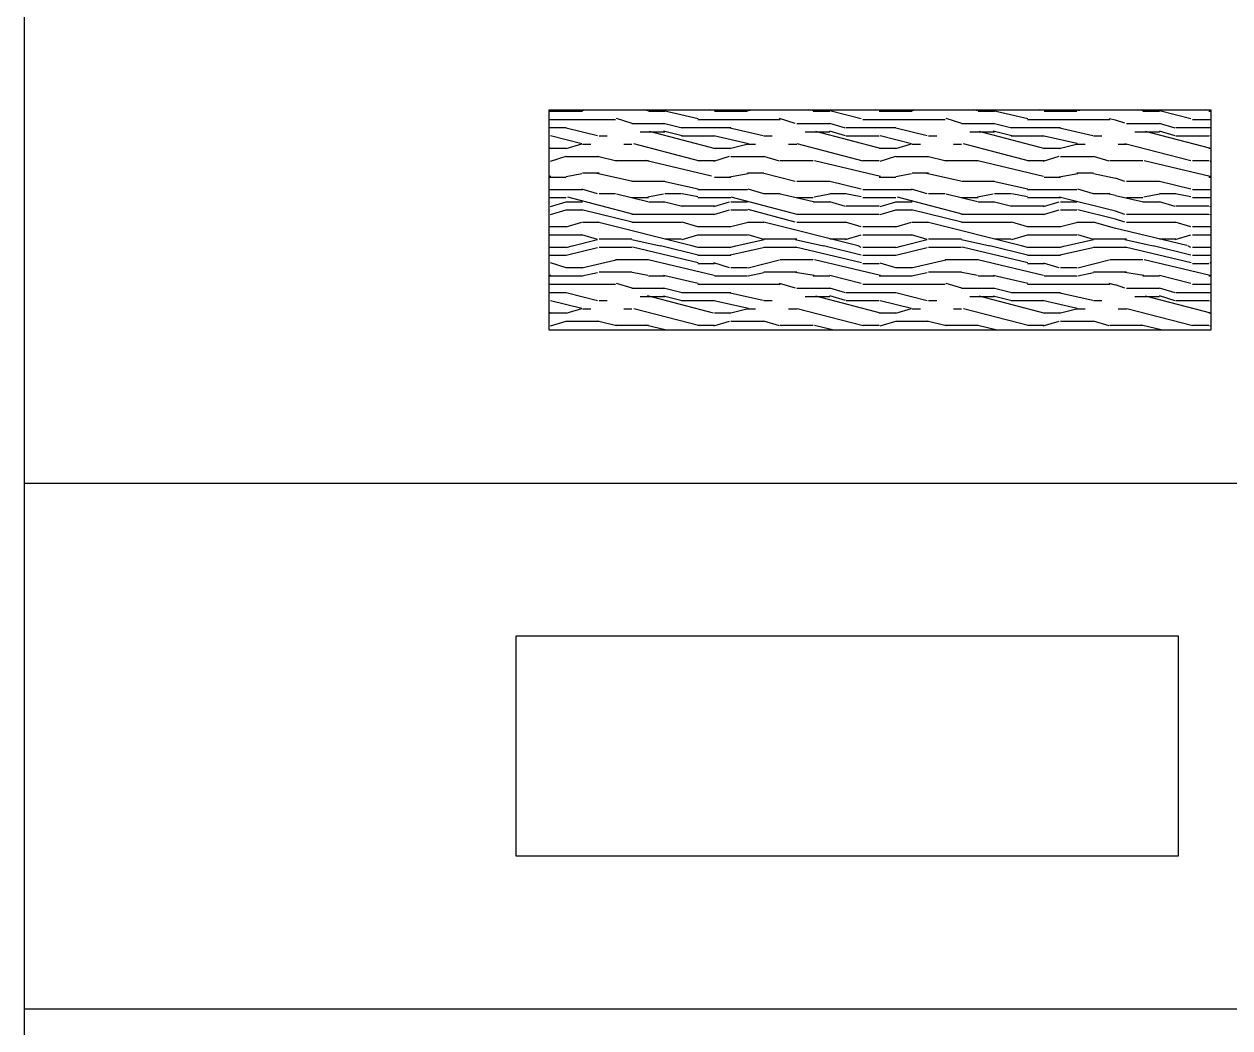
# Model space of a CAD drawing. Header units: millimetres. Extents: x -108685 to 756730, y -311791 to -113.
# Drawn here: x -44622 to -42793, y -243086 to -241563 of the extents above; entities that cross this region are included whole.
import ezdxf

# ---------------------------------------------------------------- set-up
doc = ezdxf.new("R2010")
doc.units = ezdxf.units.MM
doc.layers.add('JJ4-【节点填充】Hatch', color=250, linetype='Continuous')
doc.layers.add('XX9-【标注引线】Dim', color=44, linetype='Continuous')

msp = doc.modelspace()

# ---------------------------------------------------------------- hatches: boundary and pattern name
at = {"layer": 'JJ4-【节点填充】Hatch'}
h = msp.add_hatch(dxfattribs=at)
h.set_pattern_fill('木纹', color=256, scale=1000, pattern_type=2)
h.set_pattern_definition([(166.551384, (-57858.522, -103401.076), (-20999.999829, 5000.000326), [112.6118, -23535.855]), (165.96376, (-57610.9, -103401.08), (-1000, 500), [147.2538, -1914.299]), (165.96376, (-57358.52, -103401.08), (-1000, 500), [147.2538, -1914.299]), (165.96376, (-57110.9, -103401.08), (-1000, 500), [147.2538, -1914.299]), (164.054604, (-56968.046, -103374.886), (-5000.00002, 1499.99993), [34.6672, -7245.4427]), (165.96376, (-57853.76, -103153.46), (-1000, 500), [117.803, -1943.7497]), (165.96376, (-57601.38, -103153.46), (-1000, 500), [157.0707, -1904.482]), (165.529705, (-57353.76, -103153.457), (-28999.999872, 7500.0003742), [152.4553, -31863.165]), (165.96376, (-57101.38, -103153.46), (-1000, 500), [157.0707, -1904.482]), (164.054604, (-56968.046, -103124.886), (-5000.00002, 1499.99993), [34.6672, -7245.4427]), (153.43495, (-57853.76, -102903.46), (-7e-06, -500), [5.324, -1112.71]), (165.96376, (-57601.38, -102903.46), (-1000, 500), [9.817, -2051.7358]), (153.43495, (-57353.76, -102903.46), (-7e-06, -500), [5.324, -1112.71]), (165.96376, (-57101.38, -102903.46), (-1000, 500), [9.817, -2051.7358]), (161.56505, (-57953.76, -103365.36), (-2000, 500.00001), [15.0585, -3147.2192]), (165.96376, (-57701.38, -103365.36), (-1000, 500), [78.5353, -1983.0174]), (165.068582, (-57453.76, -103365.362), (-12999.999869, 3500.0001326), [73.9246, -15450.25]), (165.96376, (-57201.38, -103365.36), (-1000, 500), [78.5353, -1983.0174]), (165.96376, (-56968.05, -103360.6), (-1000, 500), [58.9015, -2002.6513]), (161.56505, (-57953.76, -103115.36), (-2000, 500.00001), [15.0585, -3147.2192]), (165.96376, (-57701.38, -103115.36), (-1000, 500), [78.5353, -1983.0174]), (165.068582, (-57453.76, -103115.362), (-1999.999988, 500.000029), [73.9246, -15450.25]), (165.96376, (-57201.38, -103115.36), (-1000, 500), [78.5353, -1983.0174]), (165.96376, (-56968.05, -103110.6), (-1000, 500), [58.9015, -2002.6513]), (166.607502, (-57825.189, -103296.314), (-2000.000007, 499.9999566), [102.7954, -21484.237]), (166.607502, (-57577.57, -103296.314), (-18999.9999295, 4500.0000723), [102.7954, -21484.237]), (166.607502, (-57325.189, -103296.314), (-2000.000007, 499.9999566), [102.7954, -21484.237]), (166.607502, (-57077.57, -103296.314), (-2000.000007, 499.9999566), [102.7954, -21484.237]), (166.607502, (-57825.189, -103046.314), (-18999.9999295, 4500.0000723), [102.7954, -21484.237]), (166.607502, (-57577.57, -103046.314), (-18999.9999295, 4500.0000723), [102.7954, -21484.237]), (166.607502, (-57325.189, -103046.314), (-2000.000007, 499.9999566), [102.7954, -21484.237]), (166.607502, (-57077.57, -103046.314), (-2000.000007, 499.9999566), [102.7954, -21484.237]), (165.96376, (-57853.76, -103315.36), (-1000, 500), [49.0846, -2012.4682]), (167.195733, (-57601.38, -103315.36), (-1999.999993, 500.000012), [53.7167, -11226.797]), (165.96376, (-57353.76, -103315.36), (-1000, 500), [49.0846, -2012.4682]), (167.195733, (-57101.38, -103315.36), (-1999.999993, 500.000012), [53.7167, -11226.797]), (165.96376, (-57853.76, -103065.36), (-1000, 500), [49.0846, -2012.4682]), (167.195733, (-57601.38, -103065.36), (-1999.999993, 500.000012), [53.7167, -11226.797]), (165.96376, (-57353.76, -103065.36), (-1000, 500), [49.0846, -2012.4682]), (167.195733, (-57101.38, -103065.36), (-1999.999993, 500.000012), [53.7167, -11226.797]), (161.56505, (-57953.76, -103303.46), (-2000, 500.00001), [15.0585, -3147.2192]), (167.195733, (-57701.38, -103303.457), (-8999.999968, 2000.000148), [53.7167, -11226.797]), (165.96376, (-57453.76, -103303.46), (-1000, 500), [49.0846, -2012.4682]), (167.195733, (-57201.38, -103303.457), (-8999.999968, 2000.000148), [53.7167, -11226.797]), (167.90524, (-56968.046, -103298.695), (-4999.999985, 1000.00008), [34.09, -7124.8204]), (161.56505, (-57953.76, -103053.46), (-1000.00002, 499.99992), [15.0585, -3147.2192]), (167.195733, (-57701.38, -103053.457), (-8999.999968, 2000.000148), [53.7167, -11226.797]), (165.96376, (-57453.76, -103053.46), (-1000, 500), [49.0846, -2012.4682]), (167.195733, (-57201.38, -103053.457), (-8999.999968, 2000.000148), [53.7167, -11226.797]), (167.90524, (-56968.046, -103048.695), (-1999.999996, 500.000003), [34.09, -7124.8204]), (163.300755, (-57753.76, -103322.5), (-2999.999994, 1000.00001), [24.858, -5195.2953]), (163.300755, (-57501.38, -103322.5), (-2999.999994, 1000.00001), [24.858, -5195.2953]), (163.300755, (-57253.76, -103322.5), (-2999.999994, 1000.00001), [24.858, -5195.2953]), (163.300755, (-57001.38, -103322.5), (-2999.999994, 1000.00001), [24.858, -5195.2953]), (163.300755, (-57753.76, -103072.5), (-1999.99999, 500.000024), [24.858, -5195.2953]), (163.300755, (-57501.38, -103072.5), (-1999.99999, 500.000024), [24.858, -5195.2953]), (163.300755, (-57253.76, -103072.5), (-1999.99999, 500.000024), [24.858, -5195.2953]), (163.300755, (-57001.38, -103072.5), (-1999.99999, 500.000024), [24.858, -5195.2953]), (167.47119, (-57910.903, -103401.076), (-6999.999993, 1500.00004), [43.9026, -9175.6418]), (167.47119, (-57658.52, -103401.076), (-6999.999993, 1500.00004), [43.9026, -9175.6418]), (167.47119, (-57410.903, -103401.076), (-6999.999993, 1500.00004), [43.9026, -9175.6418]), (167.47119, (-57158.52, -103401.076), (-6999.999993, 1500.00004), [43.9026, -9175.6418]), (166.607502, (-57853.76, -103165.362), (-18999.9999295, 4500.0000723), [102.7954, -21484.237]), (166.607502, (-57601.38, -103165.362), (-18999.9999295, 4500.0000723), [102.7954, -21484.237]), (166.607502, (-57353.76, -103165.362), (-18999.9999295, 4500.0000723), [102.7954, -21484.237]), (166.607502, (-57101.38, -103165.362), (-18999.9999295, 4500.0000723), [102.7954, -21484.237]), (165.96376, (-57853.76, -102915.36), (-1000, 500), [58.9015, -2002.6513]), (165.96376, (-57601.38, -102915.36), (-1000, 500), [58.9015, -2002.6513]), (165.96376, (-57353.76, -102915.36), (-1000, 500), [58.9015, -2002.6513]), (165.96376, (-57101.38, -102915.36), (-1000, 500), [58.9015, -2002.6513]), (166.607502, (-57853.76, -103177.266), (-18999.9999295, 4500.0000723), [102.7954, -21484.237]), (166.607502, (-57601.38, -103177.266), (-18999.9999295, 4500.0000723), [102.7954, -21484.237]), (166.607502, (-57353.76, -103177.266), (-18999.9999295, 4500.0000723), [102.7954, -21484.237]), (166.607502, (-57101.38, -103177.266), (-18999.9999295, 4500.0000723), [102.7954, -21484.237]), (166.607502, (-57853.76, -102927.266), (-2000.000007, 499.9999566), [102.7954, -21484.237]), (166.607502, (-57601.38, -102927.266), (-2000.000007, 499.9999566), [102.7954, -21484.237]), (166.607502, (-57353.76, -102927.266), (-2000.000007, 499.9999566), [102.7954, -21484.237]), (166.607502, (-57101.38, -102927.266), (-2000.000007, 499.9999566), [102.7954, -21484.237]), (166.607502, (-57825.189, -103196.314), (-18999.9999295, 4500.0000723), [102.7954, -21484.237]), (166.607502, (-57577.57, -103196.314), (-18999.9999295, 4500.0000723), [102.7954, -21484.237]), (166.607502, (-57325.189, -103196.314), (-18999.9999295, 4500.0000723), [102.7954, -21484.237]), (166.607502, (-57077.57, -103196.314), (-18999.9999295, 4500.0000723), [102.7954, -21484.237]), (166.607502, (-57825.189, -102946.314), (-2000.000007, 499.9999566), [102.7954, -21484.237]), (166.607502, (-57577.57, -102946.314), (-2000.000007, 499.9999566), [102.7954, -21484.237]), (166.607502, (-57325.189, -102946.314), (-2000.000007, 499.9999566), [102.7954, -21484.237]), (166.607502, (-57077.57, -102946.314), (-2000.000007, 499.9999566), [102.7954, -21484.237]), (165.96376, (-57753.76, -103234.4), (-1000, 500), [49.0846, -2012.4682]), (165.96376, (-57853.76, -103208.22), (-1000, 500), [49.0846, -2012.4682]), (167.195733, (-57501.38, -103234.41), (-8999.999968, 2000.000148), [53.7167, -11226.797]), (167.195733, (-57601.38, -103208.22), (-1999.999993, 500.000012), [53.7167, -11226.797]), (165.96376, (-57253.76, -103234.4), (-1000, 500), [49.0846, -2012.4682]), (165.96376, (-57353.76, -103208.22), (-1000, 500), [49.0846, -2012.4682]), (167.195733, (-57001.38, -103234.41), (-8999.999968, 2000.000148), [53.7167, -11226.797]), (167.195733, (-57101.38, -103208.22), (-1999.999993, 500.000012), [53.7167, -11226.797]), (165.96376, (-57753.76, -102984.4), (-1000, 500), [49.0846, -2012.4682]), (165.96376, (-57853.76, -102958.22), (-1000, 500), [49.0846, -2012.4682]), (167.195733, (-57501.38, -102984.41), (-8999.999968, 2000.000148), [53.7167, -11226.797]), (167.195733, (-57601.38, -102958.22), (-1999.999993, 500.000012), [53.7167, -11226.797]), (165.96376, (-57253.76, -102984.4), (-1000, 500), [49.0846, -2012.4682]), (165.96376, (-57353.76, -102958.22), (-1000, 500), [49.0846, -2012.4682]), (167.195733, (-57001.38, -102984.41), (-8999.999968, 2000.000148), [53.7167, -11226.797]), (167.195733, (-57101.38, -102958.22), (-1999.999993, 500.000012), [53.7167, -11226.797]), (165.96376, (-57777.57, -103246.31), (-1000, 500), [49.0846, -2012.4682]), (163.300755, (-57877.57, -103222.5), (-1999.99999, 500.000024), [24.858, -5195.2953]), (167.195733, (-57525.19, -103246.314), (-1999.999993, 500.000012), [53.7167, -11226.797]), (165.96376, (-57625.2, -103222.5), (-1000, 500), [29.4507, -2032.102]), (165.96376, (-57277.57, -103246.31), (-1000, 500), [49.0846, -2012.4682]), (163.300755, (-57377.57, -103222.5), (-1999.99999, 500.000024), [24.858, -5195.2953]), (167.195733, (-57025.19, -103246.314), (-8999.999968, 2000.000148), [53.7167, -11226.797]), (165.96376, (-57125.2, -103222.5), (-1000, 500), [29.4507, -2032.102]), (165.96376, (-57777.57, -102996.31), (-1000, 500), [49.0846, -2012.4682]), (163.300755, (-57877.57, -102972.5), (-1999.99999, 500.000024), [24.858, -5195.2953]), (167.195733, (-57525.19, -102996.314), (-1999.999993, 500.000012), [53.7167, -11226.797]), (165.96376, (-57625.2, -102972.5), (-1000, 500), [29.4507, -2032.102]), (165.96376, (-57277.57, -102996.31), (-1000, 500), [49.0846, -2012.4682]), (163.300755, (-57377.57, -102972.5), (-2999.999994, 1000.00001), [24.858, -5195.2953]), (167.195733, (-57025.19, -102996.314), (-8999.999968, 2000.000148), [53.7167, -11226.797]), (165.96376, (-57125.2, -102972.5), (-1000, 500), [29.4507, -2032.102]), (165.323606, (-57825.189, -103253.457), (-18999.9999397, 5000.0002155), [103.3728, -21604.92]), (165.323606, (-57577.57, -103253.457), (-18999.9999397, 5000.0002155), [103.3728, -21604.92]), (165.323606, (-57325.189, -103253.457), (-18999.9999397, 5000.0002155), [103.3728, -21604.92]), (165.323606, (-57077.57, -103253.457), (-18999.9999397, 5000.0002155), [103.3728, -21604.92]), (165.323606, (-57825.189, -103003.457), (-18999.9999397, 5000.0002155), [103.3728, -21604.92]), (165.323606, (-57577.57, -103003.457), (-1999.9999894, 500.0000314), [103.3728, -21604.92]), (165.323606, (-57325.189, -103003.457), (-18999.9999397, 5000.0002155), [103.3728, -21604.92]), (165.323606, (-57077.57, -103003.457), (-18999.9999397, 5000.0002155), [103.3728, -21604.92]), (165.323606, (-57853.76, -103272.505), (-1999.9999894, 500.0000314), [103.3728, -21604.92]), (165.323606, (-57601.38, -103272.505), (-18999.9999397, 5000.0002155), [103.3728, -21604.92]), (165.323606, (-57353.76, -103272.505), (-18999.9999397, 5000.0002155), [103.3728, -21604.92]), (165.323606, (-57101.38, -103272.505), (-18999.9999397, 5000.0002155), [103.3728, -21604.92]), (165.323606, (-57853.76, -103022.505), (-18999.9999397, 5000.0002155), [103.3728, -21604.92]), (165.323606, (-57601.38, -103022.505), (-18999.9999397, 5000.0002155), [103.3728, -21604.92]), (165.323606, (-57353.76, -103022.505), (-18999.9999397, 5000.0002155), [103.3728, -21604.92]), (165.323606, (-57101.38, -103022.505), (-18999.9999397, 5000.0002155), [103.3728, -21604.92]), (161.56505, (-57953.76, -103353.46), (-1000.00002, 499.99992), [15.0585, -3147.2192]), (165.323606, (-57701.38, -103353.457), (-18999.9999397, 5000.0002155), [103.3728, -21604.92]), (165.323606, (-57453.76, -103353.457), (-18999.9999397, 5000.0002155), [103.3728, -21604.92]), (165.323606, (-57201.38, -103353.457), (-18999.9999397, 5000.0002155), [103.3728, -21604.92]), (165.96376, (-56968.05, -103348.7), (-1000, 500), [88.3523, -1973.2005]), (161.56505, (-57953.76, -103103.46), (-1000.00002, 499.99992), [15.0585, -3147.2192]), (165.323606, (-57701.38, -103103.457), (-1999.9999894, 500.0000314), [103.3728, -21604.92]), (165.323606, (-57453.76, -103103.457), (-1999.9999894, 500.0000314), [103.3728, -21604.92]), (165.323606, (-57201.38, -103103.457), (-18999.9999397, 5000.0002155), [103.3728, -21604.92]), (165.96376, (-56968.05, -103098.7), (-1000, 500), [88.3523, -1973.2005]), (163.300755, (-57853.76, -103372.5), (-2999.999994, 1000.00001), [24.858, -5195.2953]), (163.300755, (-57601.38, -103372.5), (-2999.999994, 1000.00001), [24.858, -5195.2953]), (163.300755, (-57353.76, -103372.5), (-2999.999994, 1000.00001), [24.858, -5195.2953]), (163.300755, (-57101.38, -103372.5), (-2999.999994, 1000.00001), [24.858, -5195.2953]), (163.300755, (-57853.76, -103122.5), (-1999.99999, 500.000024), [24.858, -5195.2953]), (163.300755, (-57601.38, -103122.5), (-1999.99999, 500.000024), [24.858, -5195.2953]), (163.300755, (-57353.76, -103122.5), (-1999.99999, 500.000024), [24.858, -5195.2953]), (163.300755, (-57101.38, -103122.5), (-2999.999994, 1000.00001), [24.858, -5195.2953]), (168.69007, (-57853.76, -103327.27), (-2999.99999, 500.000024), [24.281, -5074.7384]), (168.69007, (-57601.38, -103327.27), (-2999.99999, 500.000024), [24.281, -5074.7384]), (168.69007, (-57353.76, -103327.27), (-2999.99999, 500.000024), [24.281, -5074.7384]), (168.69007, (-57101.38, -103327.27), (-2999.99999, 500.000024), [24.281, -5074.7384]), (168.69007, (-57853.76, -103077.27), (-2000.00001, 499.99995), [24.281, -5074.7384]), (168.69007, (-57601.38, -103077.27), (-2000.00001, 499.99995), [24.281, -5074.7384]), (168.69007, (-57353.76, -103077.27), (-2000.00001, 499.99995), [24.281, -5074.7384]), (168.69007, (-57101.38, -103077.27), (-2000.00001, 499.99995), [24.281, -5074.7384]), (163.300755, (-57877.57, -103341.55), (-2999.999994, 1000.00001), [24.858, -5195.2953]), (165.96376, (-57625.2, -103341.55), (-1000, 500), [29.4507, -2032.102]), (163.300755, (-57377.57, -103341.55), (-2999.999994, 1000.00001), [24.858, -5195.2953]), (165.96376, (-57125.2, -103341.55), (-1000, 500), [29.4507, -2032.102]), (163.300755, (-57877.57, -103091.55), (-1999.99999, 500.000024), [24.858, -5195.2953]), (165.96376, (-57625.2, -103091.55), (-1000, 500), [29.4507, -2032.102]), (163.300755, (-57377.57, -103091.55), (-2999.999994, 1000.00001), [24.858, -5195.2953]), (165.96376, (-57125.2, -103091.55), (-1000, 500), [29.4507, -2032.102]), (163.300755, (-57853.76, -103372.5), (-2999.999994, 1000.00001), [24.858, -5195.2953]), (163.300755, (-57601.38, -103372.5), (-2999.999994, 1000.00001), [24.858, -5195.2953]), (163.300755, (-57353.76, -103372.5), (-2999.999994, 1000.00001), [24.858, -5195.2953]), (163.300755, (-57101.38, -103372.5), (-2999.999994, 1000.00001), [24.858, -5195.2953]), (163.300755, (-57853.76, -103122.5), (-1999.99999, 500.000024), [24.858, -5195.2953]), (163.300755, (-57601.38, -103122.5), (-1999.99999, 500.000024), [24.858, -5195.2953]), (163.300755, (-57353.76, -103122.5), (-1999.99999, 500.000024), [24.858, -5195.2953]), (163.300755, (-57101.38, -103122.5), (-2999.999994, 1000.00001), [24.858, -5195.2953]), (163.300755, (-57753.76, -103391.55), (-1999.99999, 500.000024), [24.858, -5195.2953]), (163.300755, (-57501.38, -103391.55), (-1999.99999, 500.000024), [24.858, -5195.2953]), (163.300755, (-57253.76, -103391.55), (-1999.99999, 500.000024), [24.858, -5195.2953]), (163.300755, (-57001.38, -103391.55), (-1999.99999, 500.000024), [24.858, -5195.2953]), (163.300755, (-57753.76, -103141.55), (-1999.99999, 500.000024), [24.858, -5195.2953]), (163.300755, (-57501.38, -103141.55), (-1999.99999, 500.000024), [24.858, -5195.2953]), (163.300755, (-57253.76, -103141.55), (-2999.999994, 1000.00001), [24.858, -5195.2953]), (163.300755, (-57001.38, -103141.55), (-1999.99999, 500.000024), [24.858, -5195.2953]), (163.300755, (-57801.38, -103184.41), (-2999.999994, 1000.00001), [24.858, -5195.2953]), (163.300755, (-57553.76, -103184.41), (-2999.999994, 1000.00001), [24.858, -5195.2953]), (163.300755, (-57301.38, -103184.41), (-2999.999994, 1000.00001), [24.858, -5195.2953]), (163.300755, (-57053.76, -103184.41), (-2999.999994, 1000.00001), [24.858, -5195.2953]), (163.300755, (-57801.38, -102934.41), (-2999.999994, 1000.00001), [24.858, -5195.2953]), (163.300755, (-57553.76, -102934.41), (-2999.999994, 1000.00001), [24.858, -5195.2953]), (163.300755, (-57301.38, -102934.41), (-1999.99999, 500.000024), [24.858, -5195.2953]), (163.300755, (-57053.76, -102934.41), (-1999.99999, 500.000024), [24.858, -5195.2953]), (165.96376, (-57725.2, -103272.5), (-1000, 500), [29.4507, -2032.102]), (163.300755, (-57477.57, -103272.5), (-1999.99999, 500.000024), [24.858, -5195.2953]), (165.96376, (-57225.2, -103272.5), (-1000, 500), [29.4507, -2032.102]), (163.300755, (-56977.57, -103272.5), (-1999.99999, 500.000024), [24.858, -5195.2953]), (165.96376, (-57725.2, -103022.5), (-1000, 500), [29.4507, -2032.102]), (163.300755, (-57477.57, -103022.5), (-2999.999994, 1000.00001), [24.858, -5195.2953]), (165.96376, (-57225.2, -103022.5), (-1000, 500), [29.4507, -2032.102]), (163.300755, (-56977.57, -103022.5), (-2999.999994, 1000.00001), [24.858, -5195.2953]), (16.699244, (-57825.19, -103022.5), (1999.99999, 500.000025), [24.858, -5195.2953]), (16.699244, (-57577.57, -103022.5), (3000, 1000), [24.858, -5195.2953]), (16.699244, (-57325.19, -103022.5), (1999.99999, 500.000025), [24.858, -5195.2953]), (16.699244, (-57077.57, -103022.5), (1999.99999, 500.000025), [24.858, -5195.2953]), (16.699244, (-57825.19, -103272.5), (1999.99999, 500.000025), [24.858, -5195.2953]), (16.699244, (-57577.57, -103272.5), (1999.99999, 500.000025), [24.858, -5195.2953]), (16.699244, (-57325.19, -103272.5), (1999.99999, 500.000025), [24.858, -5195.2953]), (16.699244, (-57077.57, -103272.5), (1999.99999, 500.000025), [24.858, -5195.2953]), (165.96376, (-56968.05, -103074.89), (-1000, 500), [9.817, -2051.7358]), (165.96376, (-57177.57, -103084.4), (-1000, 500), [49.0846, -2012.4682]), (167.195733, (-57425.19, -103084.41), (-1999.999993, 500.000012), [53.7167, -11226.797]), (165.96376, (-57677.57, -103084.4), (-1000, 500), [49.0846, -2012.4682]), (167.47119, (-57925.19, -103084.41), (-2000.000001, 499.999996), [43.9026, -9175.6418]), (165.96376, (-56968.05, -103324.89), (-1000, 500), [9.817, -2051.7358]), (165.96376, (-57177.57, -103334.4), (-1000, 500), [49.0846, -2012.4682]), (167.195733, (-57425.19, -103334.41), (-8999.999968, 2000.000148), [53.7167, -11226.797]), (165.96376, (-57677.57, -103334.4), (-1000, 500), [49.0846, -2012.4682]), (167.47119, (-57925.19, -103334.41), (-6999.999993, 1500.00004), [43.9026, -9175.6418]), (168.69007, (-57177.57, -102946.31), (-2000.00001, 499.99995), [24.281, -5074.7384]), (170.53768, (-57425.19, -102946.31), (-2000, 499.99994), [28.9655, -3012.4157]), (168.69007, (-57677.57, -102946.31), (-2000.00001, 499.99995), [24.281, -5074.7384]), (170.53768, (-57925.19, -102946.31), (-2000, 499.99994), [28.9655, -3012.4157]), (168.69007, (-57177.57, -103196.31), (-2999.99999, 500.000024), [24.281, -5074.7384]), (170.53768, (-57425.19, -103196.31), (-2000, 499.99994), [28.9655, -3012.4157]), (168.69007, (-57677.57, -103196.31), (-2999.99999, 500.000024), [24.281, -5074.7384]), (170.53768, (-57925.19, -103196.31), (-2000, 499.99994), [28.9655, -3012.4157]), (165.96376, (-56968.05, -102960.6), (-1000, 500), [9.817, -2051.7358]), (163.300755, (-57201.38, -102965.36), (-1999.99999, 500.000024), [24.858, -5195.2953]), (165.96376, (-57125.2, -102984.4), (-1000, 500), [29.4507, -2032.102]), (163.300755, (-57453.76, -102965.36), (-1999.99999, 500.000024), [24.858, -5195.2953]), (163.300755, (-57377.57, -102984.41), (-2999.999994, 1000.00001), [24.858, -5195.2953]), (163.300755, (-57701.38, -102965.36), (-1999.99999, 500.000024), [24.858, -5195.2953]), (165.96376, (-57625.2, -102984.4), (-1000, 500), [29.4507, -2032.102]), (161.56505, (-57953.76, -102965.36), (-1000.00002, 499.99992), [15.0585, -3147.2192]), (163.300755, (-57877.57, -102984.41), (-1999.99999, 500.000024), [24.858, -5195.2953]), (165.96376, (-56968.05, -103210.6), (-1000, 500), [9.817, -2051.7358]), (163.300755, (-57201.38, -103215.36), (-2999.999994, 1000.00001), [24.858, -5195.2953]), (165.96376, (-57125.2, -103234.4), (-1000, 500), [29.4507, -2032.102]), (163.300755, (-57453.76, -103215.36), (-2999.999994, 1000.00001), [24.858, -5195.2953]), (163.300755, (-57377.57, -103234.41), (-2999.999994, 1000.00001), [24.858, -5195.2953]), (163.300755, (-57701.38, -103215.36), (-2999.999994, 1000.00001), [24.858, -5195.2953]), (165.96376, (-57625.2, -103234.4), (-1000, 500), [29.4507, -2032.102]), (161.56505, (-57953.76, -103215.36), (-1000.00002, 499.99992), [15.0585, -3147.2192]), (163.300755, (-57877.57, -103234.41), (-2999.999994, 1000.00001), [24.858, -5195.2953]), (12.528808, (-57044.236, -103401.076), (7000, 1500.000013), [43.9026, -9175.6418]), (14.03624, (-57291.86, -103401.08), (1000, 500), [39.2677, -2022.285]), (12.528808, (-57544.236, -103401.076), (7000, 1500.000013), [43.9026, -9175.6418]), (14.03624, (-57791.86, -103401.08), (1000, 500), [39.2677, -2022.285]), (12.804266, (-57053.76, -103153.457), (1999.999997, 499.999996), [53.7167, -11226.797]), (14.03624, (-57301.38, -103153.46), (1000, 500), [49.0846, -2012.4682]), (12.804266, (-57553.76, -103153.457), (1999.999997, 499.999996), [53.7167, -11226.797]), (14.03624, (-57801.38, -103153.46), (1000, 500), [49.0846, -2012.4682]), (14.03624, (-57053.76, -102903.46), (1000, 500), [9.817, -2051.7358]), (14.03624, (-57301.38, -102903.46), (1000, 500), [9.817, -2051.7358]), (14.03624, (-57553.76, -102903.46), (1000, 500), [9.817, -2051.7358]), (14.03624, (-57801.38, -102903.46), (1000, 500), [9.817, -2051.7358]), (12.804266, (-57053.76, -103165.36), (8999.999998, 2000.00001), [53.7167, -11226.797]), (14.03624, (-57301.38, -103165.36), (1000, 500), [49.0846, -2012.4682]), (12.804266, (-57553.76, -103165.36), (8999.999998, 2000.00001), [53.7167, -11226.797]), (14.03624, (-57801.38, -103165.36), (1000, 500), [49.0846, -2012.4682]), (12.804266, (-57053.76, -102915.36), (8999.999998, 2000.00001), [53.7167, -11226.797]), (14.03624, (-57301.38, -102915.36), (1000, 500), [49.0846, -2012.4682]), (12.804266, (-57553.76, -102915.36), (8999.999998, 2000.00001), [53.7167, -11226.797]), (14.03624, (-57801.38, -102915.36), (1000, 500), [49.0846, -2012.4682]), (14.03624, (-57025.2, -103184.4), (1000, 500), [49.0846, -2012.4682]), (12.804266, (-57277.57, -103184.41), (1999.999997, 499.999996), [53.7167, -11226.797]), (14.03624, (-57525.2, -103184.4), (1000, 500), [49.0846, -2012.4682]), (12.804266, (-57777.57, -103184.41), (1999.999997, 499.999996), [53.7167, -11226.797]), (14.03624, (-57025.2, -102934.4), (1000, 500), [49.0846, -2012.4682]), (12.804266, (-57277.57, -102934.41), (1999.999997, 499.999996), [53.7167, -11226.797]), (14.03624, (-57525.2, -102934.4), (1000, 500), [49.0846, -2012.4682]), (12.804266, (-57777.57, -102934.41), (1999.999997, 499.999996), [53.7167, -11226.797]), (16.699244, (-57077.57, -103341.55), (3000, 1000), [24.858, -5195.2953]), (16.699244, (-57325.19, -103341.55), (3000, 1000), [24.858, -5195.2953]), (16.699244, (-57577.57, -103341.55), (3000, 1000), [24.858, -5195.2953]), (16.699244, (-57825.19, -103341.55), (3000, 1000), [24.858, -5195.2953]), (16.699244, (-57077.57, -103091.55), (1999.99999, 500.000025), [24.858, -5195.2953]), (16.699244, (-57325.19, -103091.55), (1999.99999, 500.000025), [24.858, -5195.2953]), (16.699244, (-57577.57, -103091.55), (3000, 1000), [24.858, -5195.2953]), (16.699244, (-57825.19, -103091.55), (1999.99999, 500.000025), [24.858, -5195.2953]), (11.30993, (-57177.57, -103327.27), (2999.99998, 500.00006), [24.281, -5074.7384]), (11.30993, (-57425.19, -103327.27), (2999.99998, 500.00006), [24.281, -5074.7384]), (11.30993, (-57677.57, -103327.27), (2999.99998, 500.00006), [24.281, -5074.7384]), (11.30993, (-57925.19, -103327.27), (2999.99998, 500.00006), [24.281, -5074.7384]), (11.30993, (-57177.57, -103077.27), (2000, 500), [24.281, -5074.7384]), (11.30993, (-57425.19, -103077.27), (2000, 500), [24.281, -5074.7384]), (11.30993, (-57677.57, -103077.27), (2000, 500), [24.281, -5074.7384]), (11.30993, (-57925.19, -103077.27), (2000, 500), [24.281, -5074.7384]), (14.03624, (-57053.76, -103372.5), (1000, 500), [29.4507, -2032.102]), (16.699244, (-57301.38, -103372.5), (3000, 1000), [24.858, -5195.2953]), (14.03624, (-57553.76, -103372.5), (1000, 500), [29.4507, -2032.102]), (16.699244, (-57801.38, -103372.5), (3000, 1000), [24.858, -5195.2953]), (14.03624, (-57053.76, -103122.5), (1000, 500), [29.4507, -2032.102]), (16.699244, (-57301.38, -103122.5), (1999.99999, 500.000025), [24.858, -5195.2953]), (14.03624, (-57553.76, -103122.5), (1000, 500), [29.4507, -2032.102]), (16.699244, (-57801.38, -103122.5), (1999.99999, 500.000025), [24.858, -5195.2953]), (16.699244, (-57077.57, -103353.46), (3000, 1000), [24.858, -5195.2953]), (16.699244, (-57325.19, -103353.46), (3000, 1000), [24.858, -5195.2953]), (16.699244, (-57577.57, -103353.46), (3000, 1000), [24.858, -5195.2953]), (16.699244, (-57825.19, -103353.46), (3000, 1000), [24.858, -5195.2953]), (16.699244, (-57077.57, -103103.46), (1999.99999, 500.000025), [24.858, -5195.2953]), (16.699244, (-57325.19, -103103.46), (1999.99999, 500.000025), [24.858, -5195.2953]), (16.699244, (-57577.57, -103103.46), (3000, 1000), [24.858, -5195.2953]), (16.699244, (-57825.19, -103103.46), (1999.99999, 500.000025), [24.858, -5195.2953]), (16.699244, (-57125.19, -103391.55), (1999.99999, 500.000025), [24.858, -5195.2953]), (16.699244, (-57377.57, -103391.55), (1999.99999, 500.000025), [24.858, -5195.2953]), (16.699244, (-57625.19, -103391.55), (1999.99999, 500.000025), [24.858, -5195.2953]), (16.699244, (-57877.57, -103391.55), (1999.99999, 500.000025), [24.858, -5195.2953]), (16.699244, (-57125.19, -103141.55), (3000, 1000), [24.858, -5195.2953]), (16.699244, (-57377.57, -103141.55), (1999.99999, 500.000025), [24.858, -5195.2953]), (16.699244, (-57625.19, -103141.55), (1999.99999, 500.000025), [24.858, -5195.2953]), (16.699244, (-57877.57, -103141.55), (1999.99999, 500.000025), [24.858, -5195.2953]), (9.46232, (-57053.76, -103296.31), (2000, 500), [28.9655, -3012.4157]), (11.30993, (-57301.38, -103296.31), (2999.99998, 500.00006), [24.281, -5074.7384]), (9.46232, (-57553.76, -103296.31), (2000, 500), [28.9655, -3012.4157]), (11.30993, (-57801.38, -103296.31), (2999.99998, 500.00006), [24.281, -5074.7384]), (9.46232, (-57053.76, -103046.31), (2000, 500), [28.9655, -3012.4157]), (11.30993, (-57301.38, -103046.31), (2000, 500), [24.281, -5074.7384]), (9.46232, (-57553.76, -103046.31), (2000, 500), [28.9655, -3012.4157]), (11.30993, (-57801.38, -103046.31), (2000, 500), [24.281, -5074.7384]), (11.30993, (-57025.19, -103196.31), (2999.99998, 500.00006), [24.281, -5074.7384]), (11.30993, (-57277.57, -103196.31), (2999.99998, 500.00006), [24.281, -5074.7384]), (11.30993, (-57525.19, -103196.31), (2999.99998, 500.00006), [24.281, -5074.7384]), (11.30993, (-57777.57, -103196.31), (2999.99998, 500.00006), [24.281, -5074.7384]), (11.30993, (-57025.19, -102946.31), (2000, 500), [24.281, -5074.7384]), (11.30993, (-57277.57, -102946.31), (2000, 500), [24.281, -5074.7384]), (11.30993, (-57525.19, -102946.31), (2000, 500), [24.281, -5074.7384]), (11.30993, (-57777.57, -102946.31), (2000, 500), [24.281, -5074.7384]), (14.03624, (-57053.76, -103253.46), (1000, 500), [29.4507, -2032.102]), (16.699244, (-57301.38, -103253.46), (3000, 1000), [24.858, -5195.2953]), (14.03624, (-57553.76, -103253.46), (1000, 500), [29.4507, -2032.102]), (16.699244, (-57801.38, -103253.46), (3000, 1000), [24.858, -5195.2953]), (14.03624, (-57053.76, -103003.46), (1000, 500), [29.4507, -2032.102]), (16.699244, (-57301.38, -103003.46), (1999.99999, 500.000025), [24.858, -5195.2953]), (14.03624, (-57553.76, -103003.46), (1000, 500), [29.4507, -2032.102]), (16.699244, (-57801.38, -103003.46), (1999.99999, 500.000025), [24.858, -5195.2953]), (0, (-57026.54, -103290.5), (0, 500), [25, -975]), (0, (-57276.54, -103290.5), (0, 500), [25, -975]), (0, (-57526.54, -103290.5), (0, 500), [25, -975]), (0, (-57776.54, -103290.5), (0, 500), [25, -975]), (0, (-57026.54, -103040.5), (0, 500), [25, -975]), (0, (-57276.54, -103040.5), (0, 500), [25, -975]), (0, (-57526.54, -103040.5), (0, 500), [25, -975]), (0, (-57776.54, -103040.5), (0, 500), [25, -975]), (0, (-57076.54, -103296.74), (0, 500), [25, -975]), (0, (-57326.54, -103296.74), (0, 500), [25, -975]), (0, (-57576.54, -103296.74), (0, 500), [25, -975]), (0, (-57826.54, -103296.74), (0, 500), [25, -975]), (0, (-57076.54, -103046.74), (0, 500), [25, -975]), (0, (-57326.54, -103046.74), (0, 500), [25, -975]), (0, (-57576.54, -103046.74), (0, 500), [25, -975]), (0, (-57826.54, -103046.74), (0, 500), [25, -975]), (0, (-57201.54, -103303), (0, 500), [50, -950]), (0, (-57451.54, -103303), (0, 500), [50, -950]), (0, (-57701.54, -103303), (0, 500), [50, -950]), (0, (-57951.54, -103303), (0, 500), [50, -950]), (0, (-57201.54, -103053), (0, 500), [50, -950]), (0, (-57451.54, -103053), (0, 500), [50, -950]), (0, (-57701.54, -103053), (0, 500), [50, -950]), (0, (-57951.54, -103053), (0, 500), [50, -950]), (0, (-57101.54, -103315.5), (0, 500), [75, -925]), (0, (-57351.54, -103315.5), (0, 500), [75, -925]), (0, (-57601.54, -103315.5), (0, 500), [75, -925]), (0, (-57851.54, -103315.5), (0, 500), [75, -925]), (0, (-57101.54, -103065.5), (0, 500), [75, -925]), (0, (-57351.54, -103065.5), (0, 500), [75, -925]), (0, (-57601.54, -103065.5), (0, 500), [75, -925]), (0, (-57851.54, -103065.5), (0, 500), [75, -925]), (0, (-57001.54, -103321.74), (0, 500), [25, -975]), (0, (-57151.54, -103321.74), (0, 500), [25, -975]), (0, (-57251.54, -103321.74), (0, 500), [25, -975]), (0, (-57401.54, -103321.74), (0, 500), [25, -975]), (0, (-57501.54, -103321.74), (0, 500), [25, -975]), (0, (-57651.54, -103321.74), (0, 500), [25, -975]), (0, (-57751.54, -103321.74), (0, 500), [25, -975]), (0, (-57901.54, -103321.74), (0, 500), [25, -975]), (0, (-57001.54, -103071.74), (0, 500), [25, -975]), (0, (-57151.54, -103071.74), (0, 500), [25, -975]), (0, (-57251.54, -103071.74), (0, 500), [25, -975]), (0, (-57401.54, -103071.74), (0, 500), [25, -975]), (0, (-57501.54, -103071.74), (0, 500), [25, -975]), (0, (-57651.54, -103071.74), (0, 500), [25, -975]), (0, (-57751.54, -103071.74), (0, 500), [25, -975]), (0, (-57901.54, -103071.74), (0, 500), [25, -975]), (0, (-57101.54, -103328), (0, 500), [50, -950]), (0, (-57201.54, -103328), (0, 500), [25, -975]), (0, (-57351.54, -103328), (0, 500), [50, -950]), (0, (-57451.54, -103328), (0, 500), [25, -975]), (0, (-57601.54, -103328), (0, 500), [50, -950]), (0, (-57701.54, -103328), (0, 500), [25, -975]), (0, (-57851.54, -103328), (0, 500), [50, -950]), (0, (-57951.54, -103328), (0, 500), [25, -975]), (0, (-57101.54, -103078), (0, 500), [50, -950]), (0, (-57201.54, -103078), (0, 500), [25, -975]), (0, (-57351.54, -103078), (0, 500), [50, -950]), (0, (-57451.54, -103078), (0, 500), [25, -975]), (0, (-57601.54, -103078), (0, 500), [50, -950]), (0, (-57701.54, -103078), (0, 500), [25, -975]), (0, (-57851.54, -103078), (0, 500), [50, -950]), (0, (-57951.54, -103078), (0, 500), [25, -975]), (0, (-57051.54, -103334.24), (0, 500), [25, -975]), (0, (-57176.54, -103334.24), (0, 500), [25, -975]), (0, (-57301.54, -103334.24), (0, 500), [25, -975]), (0, (-57426.54, -103334.24), (0, 500), [25, -975]), (0, (-57551.54, -103334.24), (0, 500), [25, -975]), (0, (-57676.54, -103334.24), (0, 500), [25, -975]), (0, (-57801.54, -103334.24), (0, 500), [25, -975]), (0, (-57926.54, -103334.24), (0, 500), [25, -975]), (0, (-57051.54, -103084.24), (0, 500), [25, -975]), (0, (-57176.54, -103084.24), (0, 500), [25, -975]), (0, (-57301.54, -103084.24), (0, 500), [25, -975]), (0, (-57426.54, -103084.24), (0, 500), [25, -975]), (0, (-57551.54, -103084.24), (0, 500), [25, -975]), (0, (-57676.54, -103084.24), (0, 500), [25, -975]), (0, (-57801.54, -103084.24), (0, 500), [25, -975]), (0, (-57926.54, -103084.24), (0, 500), [25, -975]), (0, (-57126.54, -103340.5), (0, 500), [50, -950]), (0, (-57376.54, -103340.5), (0, 500), [50, -950]), (0, (-57626.54, -103340.5), (0, 500), [50, -950]), (0, (-57876.54, -103340.5), (0, 500), [50, -950]), (0, (-57126.54, -103090.5), (0, 500), [50, -950]), (0, (-57376.54, -103090.5), (0, 500), [50, -950]), (0, (-57626.54, -103090.5), (0, 500), [50, -950]), (0, (-57876.54, -103090.5), (0, 500), [50, -950]), (0, (-57051.54, -103346.74), (0, 500), [25, -975]), (0, (-57301.54, -103346.74), (0, 500), [25, -975]), (0, (-57551.54, -103346.74), (0, 500), [25, -975]), (0, (-57801.54, -103346.74), (0, 500), [25, -975]), (0, (-57051.54, -103096.74), (0, 500), [25, -975]), (0, (-57301.54, -103096.74), (0, 500), [25, -975]), (0, (-57551.54, -103096.74), (0, 500), [25, -975]), (0, (-57801.54, -103096.74), (0, 500), [25, -975]), (0, (-57201.54, -103353), (0, 500), [125, -875]), (0, (-57451.54, -103353), (0, 500), [125, -875]), (0, (-57701.54, -103353), (0, 500), [125, -875]), (0, (-57951.54, -103353), (0, 500), [125, -875]), (0, (-57201.54, -103103), (0, 500), [125, -875]), (0, (-57451.54, -103103), (0, 500), [125, -875]), (0, (-57701.54, -103103), (0, 500), [125, -875]), (0, (-57951.54, -103103), (0, 500), [125, -875]), (0, (-57026.54, -103365.5), (0, 500), [25, -975]), (0, (-57201.54, -103365.5), (0, 500), [75, -925]), (0, (-57276.54, -103365.5), (0, 500), [25, -975]), (0, (-57451.54, -103365.5), (0, 500), [75, -925]), (0, (-57526.54, -103365.5), (0, 500), [25, -975]), (0, (-57701.54, -103365.5), (0, 500), [75, -925]), (0, (-57776.54, -103365.5), (0, 500), [25, -975]), (0, (-57951.54, -103365.5), (0, 500), [75, -925]), (0, (-57026.54, -103115.5), (0, 500), [25, -975]), (0, (-57201.54, -103115.5), (0, 500), [75, -925]), (0, (-57276.54, -103115.5), (0, 500), [25, -975]), (0, (-57451.54, -103115.5), (0, 500), [75, -925]), (0, (-57526.54, -103115.5), (0, 500), [25, -975]), (0, (-57701.54, -103115.5), (0, 500), [75, -925]), (0, (-57776.54, -103115.5), (0, 500), [25, -975]), (0, (-57951.54, -103115.5), (0, 500), [75, -925]), (0, (-57101.54, -103371.74), (0, 500), [50, -950]), (0, (-57351.54, -103371.74), (0, 500), [50, -950]), (0, (-57601.54, -103371.74), (0, 500), [50, -950]), (0, (-57851.54, -103371.74), (0, 500), [50, -950]), (0, (-57101.54, -103121.74), (0, 500), [50, -950]), (0, (-57351.54, -103121.74), (0, 500), [50, -950]), (0, (-57601.54, -103121.74), (0, 500), [50, -950]), (0, (-57851.54, -103121.74), (0, 500), [50, -950]), (0, (-57101.54, -103384.24), (0, 500), [75, -925]), (0, (-57351.54, -103384.24), (0, 500), [75, -925]), (0, (-57601.54, -103384.24), (0, 500), [75, -925]), (0, (-57851.54, -103384.24), (0, 500), [75, -925]), (0, (-57101.54, -103134.24), (0, 500), [75, -925]), (0, (-57351.54, -103134.24), (0, 500), [75, -925]), (0, (-57601.54, -103134.24), (0, 500), [75, -925]), (0, (-57851.54, -103134.24), (0, 500), [75, -925]), (0, (-57001.54, -103390.5), (0, 500), [33.4948, -966.505]), (0, (-57151.54, -103390.5), (0, 500), [25, -975]), (0, (-57251.54, -103390.5), (0, 500), [50, -950]), (0, (-57401.54, -103390.5), (0, 500), [25, -975]), (0, (-57501.54, -103390.5), (0, 500), [50, -950]), (0, (-57651.54, -103390.5), (0, 500), [25, -975]), (0, (-57751.54, -103390.5), (0, 500), [50, -950]), (0, (-57901.54, -103390.5), (0, 500), [25, -975]), (0, (-57968.05, -103390.5), (0, 500), [16.5052, -983.4948]), (0, (-57001.54, -103140.5), (0, 500), [33.4948, -966.505]), (0, (-57151.54, -103140.5), (0, 500), [25, -975]), (0, (-57251.54, -103140.5), (0, 500), [50, -950]), (0, (-57401.54, -103140.5), (0, 500), [25, -975]), (0, (-57501.54, -103140.5), (0, 500), [50, -950]), (0, (-57651.54, -103140.5), (0, 500), [25, -975]), (0, (-57751.54, -103140.5), (0, 500), [50, -950]), (0, (-57901.54, -103140.5), (0, 500), [25, -975]), (0, (-57968.05, -103140.5), (0, 500), [16.5052, -983.4948]), (0, (-57001.54, -103153), (0, 500), [33.4948, -966.505]), (0, (-57101.54, -103153), (0, 500), [50, -950]), (0, (-57251.54, -103153), (0, 500), [50, -950]), (0, (-57351.54, -103153), (0, 500), [50, -950]), (0, (-57501.54, -103153), (0, 500), [50, -950]), (0, (-57601.54, -103153), (0, 500), [50, -950]), (0, (-57751.54, -103153), (0, 500), [50, -950]), (0, (-57851.54, -103153), (0, 500), [50, -950]), (0, (-57968.05, -103153), (0, 500), [16.5052, -983.4948]), (0, (-57001.54, -102903), (0, 500), [33.4948, -966.505]), (0, (-57101.54, -102903), (0, 500), [50, -950]), (0, (-57251.54, -102903), (0, 500), [50, -950]), (0, (-57351.54, -102903), (0, 500), [50, -950]), (0, (-57501.54, -102903), (0, 500), [50, -950]), (0, (-57601.54, -102903), (0, 500), [50, -950]), (0, (-57751.54, -102903), (0, 500), [50, -950]), (0, (-57851.54, -102903), (0, 500), [50, -950]), (0, (-57968.05, -102903), (0, 500), [16.5052, -983.4948]), (0, (-57101.54, -103165.5), (0, 500), [50, -950]), (0, (-57351.54, -103165.5), (0, 500), [50, -950]), (0, (-57601.54, -103165.5), (0, 500), [50, -950]), (0, (-57851.54, -103165.5), (0, 500), [50, -950]), (0, (-57101.54, -102915.5), (0, 500), [50, -950]), (0, (-57351.54, -102915.5), (0, 500), [50, -950]), (0, (-57601.54, -102915.5), (0, 500), [50, -950]), (0, (-57851.54, -102915.5), (0, 500), [50, -950]), (0, (-56976.54, -103171.74), (0, 500), [8.4948, -991.505]), (0, (-57226.54, -103171.74), (0, 500), [50, -950]), (0, (-57476.54, -103171.74), (0, 500), [50, -950]), (0, (-57726.54, -103171.74), (0, 500), [50, -950]), (0, (-57968.05, -103171.74), (0, 500), [41.5052, -958.4948]), (0, (-56976.54, -102921.74), (0, 500), [8.4948, -991.505]), (0, (-57226.54, -102921.74), (0, 500), [50, -950]), (0, (-57476.54, -102921.74), (0, 500), [50, -950]), (0, (-57726.54, -102921.74), (0, 500), [50, -950]), (0, (-57968.05, -102921.74), (0, 500), [41.5052, -958.4948]), (0, (-57101.54, -103178), (0, 500), [25, -975]), (0, (-57351.54, -103178), (0, 500), [25, -975]), (0, (-57601.54, -103178), (0, 500), [25, -975]), (0, (-57851.54, -103178), (0, 500), [25, -975]), (0, (-57101.54, -102928), (0, 500), [25, -975]), (0, (-57351.54, -102928), (0, 500), [25, -975]), (0, (-57601.54, -102928), (0, 500), [25, -975]), (0, (-57851.54, -102928), (0, 500), [25, -975]), (0, (-57051.54, -103184.24), (0, 500), [25, -975]), (0, (-57301.54, -103184.24), (0, 500), [25, -975]), (0, (-57551.54, -103184.24), (0, 500), [25, -975]), (0, (-57801.54, -103184.24), (0, 500), [25, -975]), (0, (-57051.54, -102934.24), (0, 500), [25, -975]), (0, (-57301.54, -102934.24), (0, 500), [25, -975]), (0, (-57551.54, -102934.24), (0, 500), [25, -975]), (0, (-57801.54, -102934.24), (0, 500), [25, -975]), (0, (-57001.54, -103190.5), (0, 500), [33.4948, -966.505]), (0, (-57251.54, -103190.5), (0, 500), [50, -950]), (0, (-57501.54, -103190.5), (0, 500), [50, -950]), (0, (-57751.54, -103190.5), (0, 500), [50, -950]), (0, (-57968.05, -103190.5), (0, 500), [16.5052, -983.4948]), (0, (-57001.54, -102940.5), (0, 500), [33.4948, -966.505]), (0, (-57251.54, -102940.5), (0, 500), [50, -950]), (0, (-57501.54, -102940.5), (0, 500), [50, -950]), (0, (-57751.54, -102940.5), (0, 500), [50, -950]), (0, (-57968.05, -102940.5), (0, 500), [16.5052, -983.4948]), (0, (-57076.54, -103196.74), (0, 500), [50, -950]), (0, (-57176.54, -103196.74), (0, 500), [25, -975]), (0, (-57326.54, -103196.74), (0, 500), [50, -950]), (0, (-57426.54, -103196.74), (0, 500), [25, -975]), (0, (-57576.54, -103196.74), (0, 500), [50, -950]), (0, (-57676.54, -103196.74), (0, 500), [25, -975]), (0, (-57826.54, -103196.74), (0, 500), [50, -950]), (0, (-57926.54, -103196.74), (0, 500), [25, -975]), (0, (-57076.54, -102946.74), (0, 500), [50, -950]), (0, (-57176.54, -102946.74), (0, 500), [25, -975]), (0, (-57326.54, -102946.74), (0, 500), [50, -950]), (0, (-57426.54, -102946.74), (0, 500), [25, -975]), (0, (-57576.54, -102946.74), (0, 500), [50, -950]), (0, (-57676.54, -102946.74), (0, 500), [25, -975]), (0, (-57826.54, -102946.74), (0, 500), [50, -950]), (0, (-57926.54, -102946.74), (0, 500), [25, -975]), (0, (-57101.54, -103209.24), (0, 500), [125, -875]), (0, (-57351.54, -103209.24), (0, 500), [125, -875]), (0, (-57601.54, -103209.24), (0, 500), [125, -875]), (0, (-57851.54, -103209.24), (0, 500), [125, -875]), (0, (-57101.54, -102959.24), (0, 500), [125, -875]), (0, (-57351.54, -102959.24), (0, 500), [125, -875]), (0, (-57601.54, -102959.24), (0, 500), [125, -875]), (0, (-57851.54, -102959.24), (0, 500), [125, -875]), (0, (-57201.54, -103215.5), (0, 500), [50, -950]), (0, (-57451.54, -103215.5), (0, 500), [50, -950]), (0, (-57701.54, -103215.5), (0, 500), [50, -950]), (0, (-57951.54, -103215.5), (0, 500), [50, -950]), (0, (-57201.54, -102965.5), (0, 500), [50, -950]), (0, (-57451.54, -102965.5), (0, 500), [50, -950]), (0, (-57701.54, -102965.5), (0, 500), [50, -950]), (0, (-57951.54, -102965.5), (0, 500), [50, -950]), (0, (-57126.54, -103221.74), (0, 500), [75, -925]), (0, (-57376.54, -103221.74), (0, 500), [75, -925]), (0, (-57626.54, -103221.74), (0, 500), [75, -925]), (0, (-57876.54, -103221.74), (0, 500), [75, -925]), (0, (-57126.54, -102971.74), (0, 500), [75, -925]), (0, (-57376.54, -102971.74), (0, 500), [75, -925]), (0, (-57626.54, -102971.74), (0, 500), [75, -925]), (0, (-57876.54, -102971.74), (0, 500), [75, -925]), (0, (-57189.04, -103228), (0, 500), [37.5, -962.5]), (0, (-57439.04, -103228), (0, 500), [37.5, -962.5]), (0, (-57689.04, -103228), (0, 500), [37.5, -962.5]), (0, (-57939.04, -103228), (0, 500), [37.5, -962.5]), (0, (-57189.04, -102978), (0, 500), [37.5, -962.5]), (0, (-57439.04, -102978), (0, 500), [37.5, -962.5]), (0, (-57689.04, -102978), (0, 500), [37.5, -962.5]), (0, (-57939.04, -102978), (0, 500), [37.5, -962.5]), (0, (-57001.54, -103234.24), (0, 500), [12.5, -987.5]), (0, (-57126.54, -103234.24), (0, 500), [50, -950]), (0, (-57251.54, -103234.24), (0, 500), [12.5, -987.5]), (0, (-57376.54, -103234.24), (0, 500), [50, -950]), (0, (-57501.54, -103234.24), (0, 500), [12.5, -987.5]), (0, (-57626.54, -103234.24), (0, 500), [50, -950]), (0, (-57751.54, -103234.24), (0, 500), [12.5, -987.5]), (0, (-57876.54, -103234.24), (0, 500), [50, -950]), (0, (-57001.54, -102984.24), (0, 500), [12.5, -987.5]), (0, (-57126.54, -102984.24), (0, 500), [50, -950]), (0, (-57251.54, -102984.24), (0, 500), [12.5, -987.5]), (0, (-57376.54, -102984.24), (0, 500), [50, -950]), (0, (-57501.54, -102984.24), (0, 500), [12.5, -987.5]), (0, (-57626.54, -102984.24), (0, 500), [50, -950]), (0, (-57751.54, -102984.24), (0, 500), [12.5, -987.5]), (0, (-57876.54, -102984.24), (0, 500), [50, -950]), (0, (-57026.54, -103246.74), (0, 500), [12.5, -987.5]), (0, (-57214.04, -103246.74), (0, 500), [12.5, -987.5]), (0, (-57276.54, -103246.74), (0, 500), [12.5, -987.5]), (0, (-57464.04, -103246.74), (0, 500), [12.5, -987.5]), (0, (-57526.54, -103246.74), (0, 500), [12.5, -987.5]), (0, (-57714.04, -103246.74), (0, 500), [12.5, -987.5]), (0, (-57776.54, -103246.74), (0, 500), [12.5, -987.5]), (0, (-57964.04, -103246.74), (0, 500), [12.5, -987.5]), (0, (-57026.54, -102996.74), (0, 500), [12.5, -987.5]), (0, (-57214.04, -102996.74), (0, 500), [12.5, -987.5]), (0, (-57276.54, -102996.74), (0, 500), [12.5, -987.5]), (0, (-57464.04, -102996.74), (0, 500), [12.5, -987.5]), (0, (-57526.54, -102996.74), (0, 500), [12.5, -987.5]), (0, (-57714.04, -102996.74), (0, 500), [12.5, -987.5]), (0, (-57776.54, -102996.74), (0, 500), [12.5, -987.5]), (0, (-57964.04, -102996.74), (0, 500), [12.5, -987.5]), (0, (-57076.54, -103253), (0, 500), [25, -975]), (0, (-57326.54, -103253), (0, 500), [25, -975]), (0, (-57576.54, -103253), (0, 500), [25, -975]), (0, (-57826.54, -103253), (0, 500), [25, -975]), (0, (-57076.54, -103003), (0, 500), [25, -975]), (0, (-57326.54, -103003), (0, 500), [25, -975]), (0, (-57576.54, -103003), (0, 500), [25, -975]), (0, (-57826.54, -103003), (0, 500), [25, -975]), (0, (-57051.54, -103265.5), (0, 500), [50, -950]), (0, (-57301.54, -103265.5), (0, 500), [50, -950]), (0, (-57551.54, -103265.5), (0, 500), [50, -950]), (0, (-57801.54, -103265.5), (0, 500), [50, -950]), (0, (-57051.54, -103015.5), (0, 500), [50, -950]), (0, (-57301.54, -103015.5), (0, 500), [50, -950]), (0, (-57551.54, -103015.5), (0, 500), [50, -950]), (0, (-57801.54, -103015.5), (0, 500), [50, -950]), (0, (-56976.54, -103271.74), (0, 500), [8.4948, -991.505]), (0, (-57101.54, -103271.74), (0, 500), [25, -975]), (0, (-57226.54, -103271.74), (0, 500), [50, -950]), (0, (-57351.54, -103271.74), (0, 500), [25, -975]), (0, (-57476.54, -103271.74), (0, 500), [50, -950]), (0, (-57601.54, -103271.74), (0, 500), [25, -975]), (0, (-57726.54, -103271.74), (0, 500), [50, -950]), (0, (-57851.54, -103271.74), (0, 500), [25, -975]), (0, (-57968.05, -103271.74), (0, 500), [41.5052, -958.4948]), (0, (-56976.54, -103021.74), (0, 500), [8.4948, -991.505]), (0, (-57101.54, -103021.74), (0, 500), [25, -975]), (0, (-57226.54, -103021.74), (0, 500), [50, -950]), (0, (-57351.54, -103021.74), (0, 500), [25, -975]), (0, (-57476.54, -103021.74), (0, 500), [50, -950]), (0, (-57601.54, -103021.74), (0, 500), [25, -975]), (0, (-57726.54, -103021.74), (0, 500), [50, -950]), (0, (-57851.54, -103021.74), (0, 500), [25, -975]), (0, (-57968.05, -103021.74), (0, 500), [41.5052, -958.4948])])
h.paths.add_polyline_path([(-43825.6, -241693.2), (-42821.8, -241693.2), (-42821.8, -242027.7), (-43825.6, -242027.7)])

# ---------------------------------------------------------------- linework, layer by layer
for points in [[(-43825.6, -241693.2), (-42821.8, -241693.2), (-42821.8, -242027.7), (-43825.6, -242027.7)], [(-43875.4, -242491.2), (-42871.7, -242491.2), (-42871.7, -242825.7), (-43875.4, -242825.7)]]:
    msp.add_lwpolyline(points, close=True)
at = {"layer": 'XX9-【标注引线】Dim'}
for p, q in [((-44622, -225501.5), (-44622, -249441.5)), ((-44622, -242259.5), (-34231.9, -242259.5)), ((-44622, -243057.5), (-34231.9, -243057.5))]:
    msp.add_line(p, q, dxfattribs=at)

doc.saveas('drawing.dxf')
